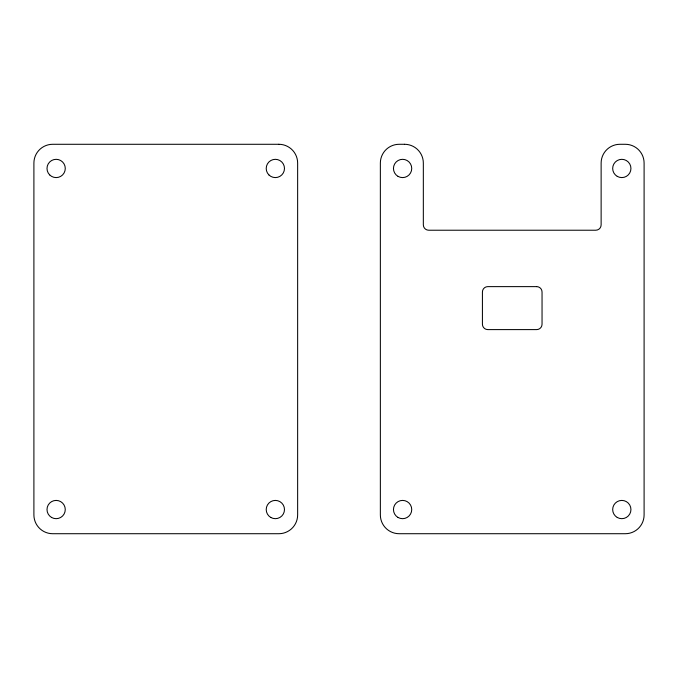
<?xml version="1.0" encoding="UTF-8"?>
<svg xmlns="http://www.w3.org/2000/svg" width="678" height="678" viewBox="0 0 678 678"><rect width="100%" height="100%" fill="white"/><g stroke="black" fill="none" stroke-linecap="round" stroke-linejoin="round"><path stroke-width="1.02" d="M278.836 144.287L52.698 144.287A18.798 18.798 0 0 0 33.9 163.084L33.9 514.916A18.798 18.798 0 0 0 52.698 533.713L278.836 533.713A18.798 18.798 0 0 0 297.642 514.916L297.642 163.084A18.798 18.798 0 0 0 278.836 144.287M404.529 144.287L399.164 144.287A18.798 18.798 0 0 0 380.358 163.084L380.358 514.916A18.798 18.798 0 0 0 399.164 533.713L625.302 533.713A18.798 18.798 0 0 0 644.1 514.916L644.1 163.084A18.798 18.798 0 0 0 625.302 144.287L619.929 144.287A18.798 18.798 0 0 0 601.132 163.084L601.132 224.859A5.373 5.373 0 0 1 595.759 230.223L428.708 230.223A5.373 5.373 0 0 1 423.335 224.859L423.335 163.084A18.798 18.798 0 0 0 404.529 144.287M536.671 286.625L487.787 286.625A5.373 5.373 0 0 0 482.422 291.998L482.422 324.228A5.373 5.373 0 0 0 487.787 329.601L536.671 329.601A5.373 5.373 0 0 0 542.044 324.228L542.044 291.998A5.373 5.373 0 0 0 536.671 286.625M49.68 174.916A9.128 9.128 0 0 0 64.961 170.822A9.128 9.128 0 0 0 53.774 159.635A9.128 9.128 0 0 0 49.68 174.916M268.895 174.916A9.128 9.128 0 0 0 284.167 170.822A9.128 9.128 0 0 0 272.988 159.635A9.128 9.128 0 0 0 268.895 174.916M270.785 517.45A9.128 9.128 0 0 0 284.48 509.542A9.128 9.128 0 0 0 270.785 501.635A9.128 9.128 0 0 0 270.785 517.45M51.57 517.45A9.128 9.128 0 0 0 65.266 509.542A9.128 9.128 0 0 0 51.57 501.635A9.128 9.128 0 0 0 51.57 517.45M398.028 176.365A9.128 9.128 0 0 0 411.732 168.458A9.128 9.128 0 0 0 398.028 160.55A9.128 9.128 0 0 0 398.028 176.365M617.243 176.365A9.128 9.128 0 0 0 630.938 168.458A9.128 9.128 0 0 0 617.243 160.55A9.128 9.128 0 0 0 617.243 176.365M617.243 517.45A9.128 9.128 0 0 0 630.938 509.542A9.128 9.128 0 0 0 617.243 501.635A9.128 9.128 0 0 0 617.243 517.45M398.028 517.45A9.128 9.128 0 0 0 411.732 509.542A9.128 9.128 0 0 0 398.028 501.635A9.128 9.128 0 0 0 398.028 517.45"/></g></svg>
